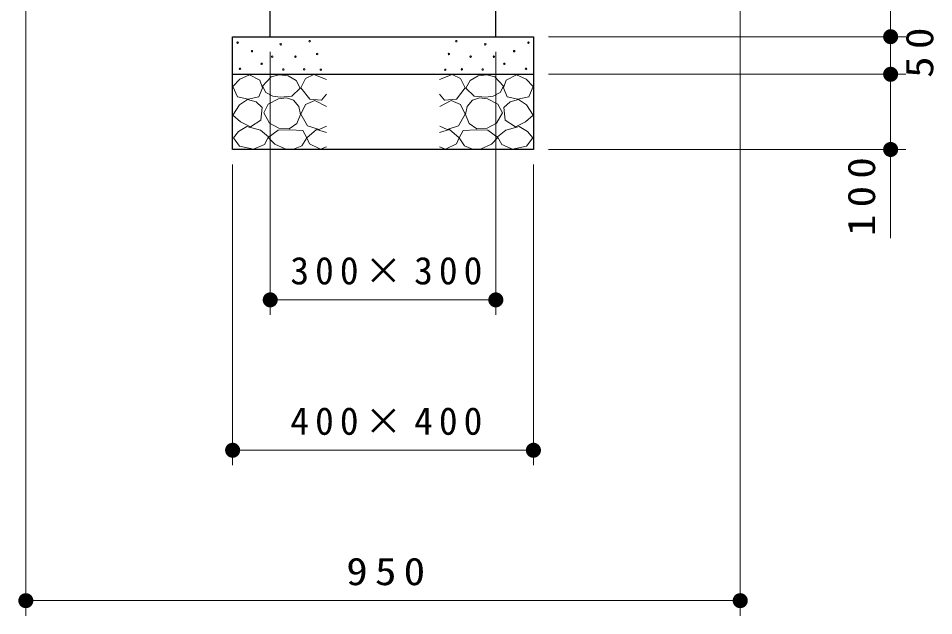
# Model space of a CAD drawing. Units: millimetres on the paper, scale 1:20. Extents: x -385 to 0, y -12 to 267.
# Drawn here: x -184.5 to -123.7, y 39 to 78.7 of the extents above; entities that cross this region are included whole.
import ezdxf

# ---------------------------------------------------------------- set-up
doc = ezdxf.new("R2010")
doc.units = ezdxf.units.MM
doc.layers.add('1_20', color=7, linetype='Continuous', lineweight=13)
doc.styles.add('ＭＳ ゴシック', font='')
doc.styles.get('ＭＳ ゴシック').set_extended_font_data('MS Gothic')

# ---------------------------------------------------------------- blocks, each defined once
blk = doc.blocks.new('filled_dot')
at = {"color": 0, "linetype": 'Continuous', "lineweight": -2, "const_width": 1.25}
blk.add_lwpolyline([(-0.625, 0, 1), (0.625, 0, 1)], format="xyb", close=True, dxfattribs=at)

msp = doc.modelspace()

# ---------------------------------------------------------------- linework, layer by layer
at = {"layer": '1_20'}
for p, q in [((-126.526, 96.272), (-126.526, 77.522)), ((-184.026, 87.772), (-184.026, 39.022)), ((-136.526, 87.772), (-136.526, 39.022)), ((-170.276, 77.522), (-170.276, 70.022)), ((-150.276, 77.522), (-150.276, 70.022)), ((-149.276, 77.522), (-125.526, 77.522)), ((-126.526, 77.522), (-126.526, 75.022)), ((-167.776, 76.522), (-167.776, 59.022)), ((-152.776, 76.522), (-152.776, 59.022)), ((-149.276, 75.022), (-125.526, 75.022)), ((-126.526, 75.022), (-126.526, 64.125)), ((-149.276, 70.022), (-125.526, 70.022)), ((-170.276, 69.022), (-170.276, 49.022)), ((-150.276, 69.022), (-150.276, 49.022)), ((-152.776, 60.022), (-167.776, 60.022)), ((-150.276, 50.022), (-170.276, 50.022)), ((-136.526, 40.022), (-184.026, 40.022))]:
    msp.add_line(p, q, dxfattribs=at)
at = {"layer": '1_20', "color": 20, "lineweight": 25}
for p, q in [((-167.776, 77.522), (-167.776, 88.772)), ((-152.776, 77.522), (-152.776, 88.772)), ((-167.776, 77.522), (-152.776, 77.522))]:
    msp.add_line(p, q, dxfattribs=at)
at = {"layer": '1_20', "lineweight": 25}
msp.add_line((-170.276, 75.022), (-150.276, 75.022), dxfattribs=at)
msp.add_lwpolyline([(-170.276, 77.522), (-150.276, 77.522), (-150.276, 70.022), (-170.276, 70.022)], close=True, dxfattribs=at)
at = {"layer": '1_20'}
for points in [[(-169.154, 74.992), (-169.787, 74.691), (-170.263, 74.215), (-169.962, 73.518), (-169.233, 73.376), (-168.536, 73.534), (-168.282, 74.12), (-168.473, 74.627)], [(-167.183, 74.996), (-167.71, 74.861), (-168.291, 74.226), (-168.061, 73.807), (-167.604, 73.57), (-167.088, 73.496), (-166.345, 73.564), (-165.777, 74.104), (-166.061, 74.604), (-166.594, 74.915)], [(-153.37, 74.996), (-152.843, 74.861), (-152.262, 74.226), (-152.491, 73.807), (-152.949, 73.57), (-153.464, 73.496), (-154.208, 73.564), (-154.775, 74.104), (-154.492, 74.604), (-153.958, 74.915)], [(-151.399, 74.992), (-150.765, 74.691), (-150.29, 74.215), (-150.591, 73.518), (-151.319, 73.376), (-152.016, 73.534), (-152.27, 74.12), (-152.08, 74.627)], [(-169.28, 73.344), (-169.819, 72.996), (-170.263, 72.314), (-169.756, 71.855), (-169.09, 71.538), (-168.393, 71.982), (-168.314, 72.821), (-168.722, 73.184)], [(-167.818, 71.78), (-167.196, 71.435), (-166.52, 71.388), (-166.007, 71.749), (-165.763, 72.347), (-165.875, 72.885), (-166.223, 73.293), (-166.689, 73.458), (-167.223, 73.401), (-167.913, 73.033), (-168.21, 72.455)], [(-152.735, 71.78), (-153.356, 71.435), (-154.032, 71.388), (-154.545, 71.749), (-154.789, 72.347), (-154.677, 72.885), (-154.329, 73.293), (-153.863, 73.458), (-153.329, 73.401), (-152.639, 73.033), (-152.343, 72.455)], [(-151.272, 73.344), (-150.733, 72.996), (-150.29, 72.314), (-150.797, 71.855), (-151.462, 71.538), (-152.159, 71.982), (-152.238, 72.821), (-151.83, 73.184)], [(-169.321, 71.547), (-169.89, 71.228), (-170.228, 70.806), (-169.825, 70.24), (-168.882, 70.037), (-168.166, 70.356), (-167.893, 70.861), (-168.432, 71.316)], [(-166.466, 71.34), (-167.25, 71.3), (-167.912, 70.827), (-167.48, 70.367), (-166.791, 70.056), (-166.226, 70.048), (-165.682, 70.273), (-165.345, 70.8), (-165.601, 71.286)], [(-154.086, 71.34), (-153.302, 71.3), (-152.64, 70.827), (-153.072, 70.367), (-153.762, 70.056), (-154.327, 70.048), (-154.87, 70.273), (-155.208, 70.8), (-154.951, 71.286)], [(-151.231, 71.547), (-150.662, 71.228), (-150.324, 70.806), (-150.728, 70.24), (-151.67, 70.037), (-152.386, 70.356), (-152.659, 70.861), (-152.12, 71.316)]]:
    msp.add_lwpolyline(points, close=True, dxfattribs=at)
for points in [[(-164.026, 74.686), (-164.882, 75.003), (-165.42, 74.734), (-165.737, 74.132), (-165.151, 73.372), (-164.375, 73.308), (-164.026, 73.704)], [(-156.526, 74.686), (-155.671, 75.003), (-155.132, 74.734), (-154.815, 74.132), (-155.401, 73.372), (-156.178, 73.308), (-156.526, 73.704)], [(-164.042, 72.88), (-164.802, 73.277), (-165.436, 73.023), (-165.737, 72.374), (-165.294, 71.597), (-164.533, 71.36), (-164.042, 71.566)], [(-156.51, 72.88), (-155.75, 73.277), (-155.116, 73.023), (-154.815, 72.374), (-155.259, 71.597), (-156.019, 71.36), (-156.51, 71.566)], [(-164.026, 71.154), (-164.692, 71.36), (-165.341, 70.805), (-165.167, 70.409), (-164.438, 70.045), (-164.026, 70.203)], [(-156.526, 71.154), (-155.861, 71.36), (-155.211, 70.805), (-155.386, 70.409), (-156.114, 70.045), (-156.526, 70.203)]]:
    msp.add_lwpolyline(points, dxfattribs=at)
for centre in [(-169.946, 77.13), (-167.078, 77.019), (-165.155, 77.226), (-155.397, 77.226), (-153.474, 77.019), (-150.606, 77.13), (-168.995, 76.56), (-167.649, 76.196), (-166.101, 76.199), (-164.655, 76.375), (-155.897, 76.375), (-154.451, 76.199), (-152.904, 76.196), (-151.557, 76.56), (-168.346, 75.72), (-152.207, 75.72), (-169.787, 75.388), (-166.904, 75.34), (-165.52, 75.348), (-164.412, 75.321), (-156.14, 75.321), (-155.032, 75.348), (-153.648, 75.34), (-150.765, 75.388)]:
    msp.add_circle(centre, 0.05, dxfattribs=at)

# ---------------------------------------------------------------- block references
at = {"layer": '1_20', "xscale": 0.4, "yscale": 0.4}
for p, rotation in [((-126.526, 77.522), 270), ((-126.526, 77.522), 90), ((-126.526, 75.022), 270), ((-126.526, 75.022), 90), ((-126.526, 70.022), 90), ((-152.776, 60.022), 180), ((-150.276, 50.022), 180), ((-136.526, 40.022), 180)]:
    msp.add_blockref('filled_dot', p, dxfattribs=dict(at, rotation=rotation))
for p in [(-167.776, 60.022), (-170.276, 50.022), (-184.026, 40.022)]:
    msp.add_blockref('filled_dot', p, dxfattribs=at)

# ---------------------------------------------------------------- texts
at = {"layer": '1_20', "char_height": 1.833, "rotation": 90, "style": 'ＭＳ ゴシック'}
for s, insert, attachment_point in [('\\T1.34;\\W1.15;50', (-125.526, 76.699), 2), ('\\T1.33;\\W1.15;100', (-127.526, 67.125), 8)]:
    msp.add_mtext(s, dxfattribs=dict(at, insert=insert, attachment_point=attachment_point))
at = {"layer": '1_20', "char_height": 1.833, "attachment_point": 8, "style": 'ＭＳ ゴシック'}
for s, insert in [('\\T1.32;300×300', (-159.856, 61.022)), ('\\T1.32;400×400', (-159.856, 51.022)), ('\\T1.33;\\W1.15;950', (-159.861, 41.022))]:
    msp.add_mtext(s, dxfattribs=dict(at, insert=insert))

doc.saveas('drawing.dxf')
